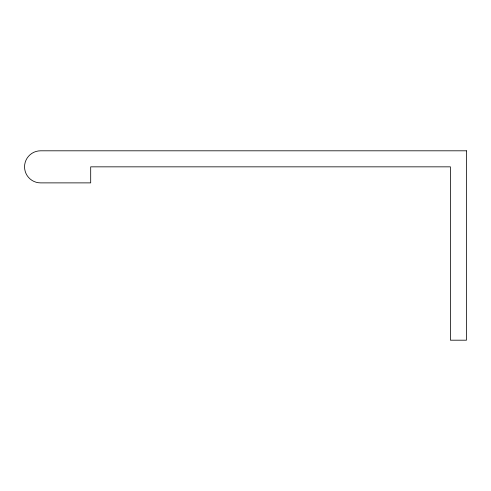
<?xml version="1.0" encoding="UTF-8"?>
<svg xmlns="http://www.w3.org/2000/svg" width="491" height="491" viewBox="0 0 491 491"><rect width="100%" height="100%" fill="white"/><g stroke="black" fill="none" stroke-linecap="round" stroke-linejoin="round"><path stroke-width="0.74" d="M466.45 150.805L40.587 150.805A16.037 16.037 0 0 0 24.55 166.842A16.037 16.037 0 0 0 40.587 182.879L90.694 182.879L90.694 166.842L450.413 166.842L450.413 340.195L466.45 340.195L466.45 150.805"/></g></svg>
